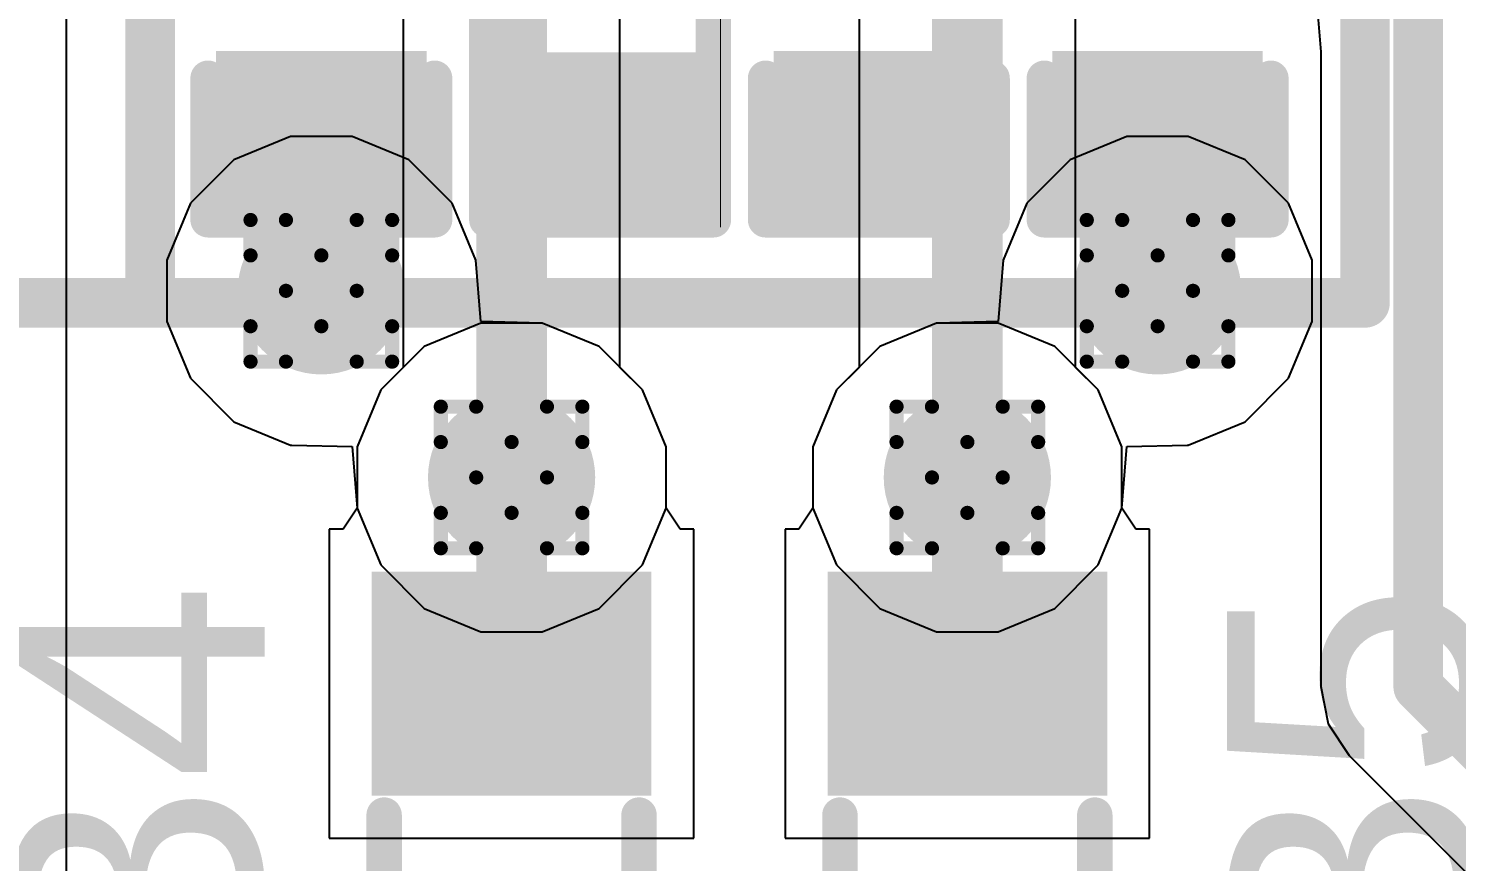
# Model space of a CAD drawing. Header units: inches. Extents: x -11 to 5379, y 0 to 5429.
# Drawn here: x 200.15 to 205.27, y 30.36 to 33.35 of the extents above; entities that cross this region are included whole.
import ezdxf

# ---------------------------------------------------------------- set-up
doc = ezdxf.new("R2010")
doc.units = ezdxf.units.IN
for name, color, linetype in [('Bottom Layer', 5, 'Continuous'), ('Drill Drawing', 1, 'Continuous'), ('GND', 16, 'Continuous'), ('PWR', 76, 'Continuous'), ('Top Layer', 1, 'Continuous'), ('Top Overlay', 2, 'Continuous'), ('Top Paste', 8, 'Continuous'), ('Top Solder', 216, 'Continuous'), ('Via Holes', 16, 'Continuous')]:
    doc.layers.add(name, color=color, linetype=linetype)
doc.styles.add('Arial', font='', dxfattribs={"height": 0.2})
doc.styles.get('Arial').set_extended_font_data('Arial')

# ---------------------------------------------------------------- blocks, each defined once
blk = doc.blocks.new('R___0402_267')
at = {"layer": 'Top Layer'}
for points in [[(-0.6985, -0.3175), (-0.6985, 0.3175), (-0.2413, 0.3175), (-0.2413, -0.3175)], [(0.2413, -0.3175), (0.2413, 0.3175), (0.6985, 0.3175), (0.6985, -0.3175)]]:
    blk.add_hatch(color=1, dxfattribs=at).paths.add_polyline_path(points)
at = {"layer": 'Top Paste'}
for points in [[(-0.6985, -0.3175), (-0.6985, 0.3175), (-0.2413, 0.3175), (-0.2413, -0.3175)], [(0.2413, -0.3175), (0.2413, 0.3175), (0.6985, 0.3175), (0.6985, -0.3175)]]:
    blk.add_hatch(color=8, dxfattribs=at).paths.add_polyline_path(points)
at = {"layer": 'Top Solder'}
for points in [[(-0.7535, -0.3725), (-0.7535, 0.3725), (-0.1863, 0.3725), (-0.1863, -0.3725)], [(0.1863, -0.3725), (0.1863, 0.3725), (0.7535, 0.3725), (0.7535, -0.3725)]]:
    blk.add_hatch(color=216, dxfattribs=at).paths.add_polyline_path(points)
at = {"layer": 'Top Overlay'}
for points in [[(-0.7874, 0.4064, 0.127, 0.127, 0), (0.7874, 0.4064, 0.127, 0.127, 0)], [(-0.7874, 0.4064, 0.127, 0.127, 0), (-0.7874, -0.4064, 0.127, 0.127, 0)], [(0.7874, 0.4064, 0.127, 0.127, 0), (0.7874, -0.4064, 0.127, 0.127, 0)], [(-0.7874, -0.4064, 0.127, 0.127, 0), (0.7874, -0.4064, 0.127, 0.127, 0)], [(-0.8128, -0.4318, 0.00323, 0.00323, 0), (0.8128, -0.4318, 0.00323, 0.00323, 0)]]:
    blk.add_lwpolyline(points, format="xyseb", dxfattribs=at)
for points in [[(-0.8191, 0.4064, 0.0635, 0.0635, 1), (-0.7556, 0.4064, 0.0635, 0.0635, 1)], [(-0.8191, 0.4064, 0.0635, 0.0635, 1), (-0.7556, 0.4064, 0.0635, 0.0635, 1)], [(0.7556, 0.4064, 0.0635, 0.0635, 1), (0.8191, 0.4064, 0.0635, 0.0635, 1)], [(0.7556, 0.4064, 0.0635, 0.0635, 1), (0.8191, 0.4064, 0.0635, 0.0635, 1)], [(-0.8191, -0.4064, 0.0635, 0.0635, 1), (-0.7556, -0.4064, 0.0635, 0.0635, 1)], [(-0.8191, -0.4064, 0.0635, 0.0635, 1), (-0.7556, -0.4064, 0.0635, 0.0635, 1)], [(0.7556, -0.4064, 0.0635, 0.0635, 1), (0.8191, -0.4064, 0.0635, 0.0635, 1)], [(0.7556, -0.4064, 0.0635, 0.0635, 1), (0.8191, -0.4064, 0.0635, 0.0635, 1)], [(-0.8136, -0.4318, 0.00161, 0.00161, 1), (-0.812, -0.4318, 0.00161, 0.00161, 1)], [(0.812, -0.4318, 0.00161, 0.00161, 1), (0.8136, -0.4318, 0.00161, 0.00161, 1)]]:
    blk.add_lwpolyline(points, format="xyseb", close=True, dxfattribs=at)
blk = doc.blocks.new('IND_0603__1608_M_______523')
at = {"layer": 'Top Layer'}
for points in [[(-1, 0.4), (-0.4, 0.4), (-0.4, -0.4), (-1, -0.4)], [(0.4, 0.4), (1, 0.4), (1, -0.4), (0.4, -0.4)]]:
    blk.add_hatch(color=1, dxfattribs=at).paths.add_polyline_path(points)
at = {"layer": 'Top Paste'}
for points in [[(-1, 0.4), (-0.4, 0.4), (-0.4, -0.4), (-1, -0.4)], [(0.4, 0.4), (1, 0.4), (1, -0.4), (0.4, -0.4)]]:
    blk.add_hatch(color=8, dxfattribs=at).paths.add_polyline_path(points)
at = {"layer": 'Top Solder'}
for points in [[(-1.1016, 0.5016), (-0.2984, 0.5016), (-0.2984, -0.5016), (-1.1016, -0.5016)], [(0.2984, 0.5016), (1.1016, 0.5016), (1.1016, -0.5016), (0.2984, -0.5016)]]:
    blk.add_hatch(color=216, dxfattribs=at).paths.add_polyline_path(points)
at = {"layer": 'Top Overlay'}
for points in [[(-0.2032, 0.4572, 0.127, 0.127, 0), (0.2286, 0.4572, 0.127, 0.127, 0)], [(-0.2032, -0.4572, 0.127, 0.127, 0), (0.2286, -0.4572, 0.127, 0.127, 0)]]:
    blk.add_lwpolyline(points, format="xyseb", dxfattribs=at)
for points in [[(-0.2349, 0.4572, 0.0635, 0.0635, 1), (-0.1714, 0.4572, 0.0635, 0.0635, 1)], [(0.1968, 0.4572, 0.0635, 0.0635, 1), (0.2604, 0.4572, 0.0635, 0.0635, 1)], [(-0.2349, -0.4572, 0.0635, 0.0635, 1), (-0.1714, -0.4572, 0.0635, 0.0635, 1)], [(0.1968, -0.4572, 0.0635, 0.0635, 1), (0.2604, -0.4572, 0.0635, 0.0635, 1)]]:
    blk.add_lwpolyline(points, format="xyseb", close=True, dxfattribs=at)
blk = doc.blocks.new('IND_0603__1608_M_______524')
at = {"layer": 'Top Layer'}
for points in [[(-1, 0.4), (-0.4, 0.4), (-0.4, -0.4), (-1, -0.4)], [(0.4, 0.4), (1, 0.4), (1, -0.4), (0.4, -0.4)]]:
    blk.add_hatch(color=1, dxfattribs=at).paths.add_polyline_path(points)
at = {"layer": 'Top Paste'}
for points in [[(-1, 0.4), (-0.4, 0.4), (-0.4, -0.4), (-1, -0.4)], [(0.4, 0.4), (1, 0.4), (1, -0.4), (0.4, -0.4)]]:
    blk.add_hatch(color=8, dxfattribs=at).paths.add_polyline_path(points)
at = {"layer": 'Top Solder'}
for points in [[(-1.1016, 0.5016), (-0.2984, 0.5016), (-0.2984, -0.5016), (-1.1016, -0.5016)], [(0.2984, 0.5016), (1.1016, 0.5016), (1.1016, -0.5016), (0.2984, -0.5016)]]:
    blk.add_hatch(color=216, dxfattribs=at).paths.add_polyline_path(points)
at = {"layer": 'Top Overlay'}
for points in [[(-0.2032, 0.4572, 0.127, 0.127, 0), (0.2286, 0.4572, 0.127, 0.127, 0)], [(-0.2032, -0.4572, 0.127, 0.127, 0), (0.2286, -0.4572, 0.127, 0.127, 0)]]:
    blk.add_lwpolyline(points, format="xyseb", dxfattribs=at)
for points in [[(-0.2349, 0.4572, 0.0635, 0.0635, 1), (-0.1714, 0.4572, 0.0635, 0.0635, 1)], [(0.1968, 0.4572, 0.0635, 0.0635, 1), (0.2604, 0.4572, 0.0635, 0.0635, 1)], [(-0.2349, -0.4572, 0.0635, 0.0635, 1), (-0.1714, -0.4572, 0.0635, 0.0635, 1)], [(0.1968, -0.4572, 0.0635, 0.0635, 1), (0.2604, -0.4572, 0.0635, 0.0635, 1)]]:
    blk.add_lwpolyline(points, format="xyseb", close=True, dxfattribs=at)
blk = doc.blocks.new('____0402_623')
at = {"layer": 'Top Layer'}
for points in [[(-0.6985, -0.3175), (-0.6985, 0.3175), (-0.2413, 0.3175), (-0.2413, -0.3175)], [(0.2413, -0.3175), (0.2413, 0.3175), (0.6985, 0.3175), (0.6985, -0.3175)]]:
    blk.add_hatch(color=1, dxfattribs=at).paths.add_polyline_path(points)
at = {"layer": 'Top Paste'}
for points in [[(-0.6985, -0.3175), (-0.6985, 0.3175), (-0.2413, 0.3175), (-0.2413, -0.3175)], [(0.2413, -0.3175), (0.2413, 0.3175), (0.6985, 0.3175), (0.6985, -0.3175)]]:
    blk.add_hatch(color=8, dxfattribs=at).paths.add_polyline_path(points)
at = {"layer": 'Top Solder'}
for points in [[(-0.7585, -0.3775), (-0.7585, 0.3775), (-0.1813, 0.3775), (-0.1813, -0.3775)], [(0.1813, -0.3775), (0.1813, 0.3775), (0.7585, 0.3775), (0.7585, -0.3775)]]:
    blk.add_hatch(color=216, dxfattribs=at).paths.add_polyline_path(points)
at = {"layer": 'Top Overlay'}
for points in [[(-0.2794, 0.4064, 0.127, 0.127, 0), (-0.7874, 0.4064, 0.127, 0.127, 0)], [(-0.7874, -0.4064, 0.127, 0.127, 0), (-0.7874, 0.4064, 0.127, 0.127, 0)], [(0.7874, 0.4064, 0.127, 0.127, 0), (0.2794, 0.4064, 0.127, 0.127, 0)], [(0.7874, -0.4064, 0.127, 0.127, 0), (0.7874, 0.4064, 0.127, 0.127, 0)], [(-0.2794, -0.4064, 0.127, 0.127, 0), (-0.7874, -0.4064, 0.127, 0.127, 0)], [(0.7874, -0.4064, 0.127, 0.127, 0), (0.2794, -0.4064, 0.127, 0.127, 0)]]:
    blk.add_lwpolyline(points, format="xyseb", dxfattribs=at)
for points in [[(-0.8191, 0.4064, 0.0635, 0.0635, 1), (-0.7556, 0.4064, 0.0635, 0.0635, 1)], [(-0.8191, 0.4064, 0.0635, 0.0635, 1), (-0.7556, 0.4064, 0.0635, 0.0635, 1)], [(-0.3111, 0.4064, 0.0635, 0.0635, 1), (-0.2477, 0.4064, 0.0635, 0.0635, 1)], [(0.2477, 0.4064, 0.0635, 0.0635, 1), (0.3111, 0.4064, 0.0635, 0.0635, 1)], [(0.7556, 0.4064, 0.0635, 0.0635, 1), (0.8191, 0.4064, 0.0635, 0.0635, 1)], [(0.7556, 0.4064, 0.0635, 0.0635, 1), (0.8191, 0.4064, 0.0635, 0.0635, 1)], [(-0.8191, -0.4064, 0.0635, 0.0635, 1), (-0.7556, -0.4064, 0.0635, 0.0635, 1)], [(-0.8191, -0.4064, 0.0635, 0.0635, 1), (-0.7556, -0.4064, 0.0635, 0.0635, 1)], [(-0.3111, -0.4064, 0.0635, 0.0635, 1), (-0.2477, -0.4064, 0.0635, 0.0635, 1)], [(0.2477, -0.4064, 0.0635, 0.0635, 1), (0.3111, -0.4064, 0.0635, 0.0635, 1)], [(0.7556, -0.4064, 0.0635, 0.0635, 1), (0.8191, -0.4064, 0.0635, 0.0635, 1)], [(0.7556, -0.4064, 0.0635, 0.0635, 1), (0.8191, -0.4064, 0.0635, 0.0635, 1)]]:
    blk.add_lwpolyline(points, format="xyseb", close=True, dxfattribs=at)
blk = doc.blocks.new('C___0402_641')
at = {"layer": 'Top Layer'}
for points in [[(-0.6985, -0.3175), (-0.6985, 0.3175), (-0.2413, 0.3175), (-0.2413, -0.3175)], [(0.2413, -0.3175), (0.2413, 0.3175), (0.6985, 0.3175), (0.6985, -0.3175)]]:
    blk.add_hatch(color=1, dxfattribs=at).paths.add_polyline_path(points)
at = {"layer": 'Top Paste'}
for points in [[(-0.6985, -0.3175), (-0.6985, 0.3175), (-0.2413, 0.3175), (-0.2413, -0.3175)], [(0.2413, -0.3175), (0.2413, 0.3175), (0.6985, 0.3175), (0.6985, -0.3175)]]:
    blk.add_hatch(color=8, dxfattribs=at).paths.add_polyline_path(points)
at = {"layer": 'Top Solder'}
for points in [[(-0.7585, -0.3775), (-0.7585, 0.3775), (-0.1813, 0.3775), (-0.1813, -0.3775)], [(0.1813, -0.3775), (0.1813, 0.3775), (0.7585, 0.3775), (0.7585, -0.3775)]]:
    blk.add_hatch(color=216, dxfattribs=at).paths.add_polyline_path(points)
at = {"layer": 'Top Overlay'}
for points in [[(-0.2794, 0.4064, 0.127, 0.127, 0), (-0.7874, 0.4064, 0.127, 0.127, 0)], [(-0.7874, -0.4064, 0.127, 0.127, 0), (-0.7874, 0.4064, 0.127, 0.127, 0)], [(0.7874, 0.4064, 0.127, 0.127, 0), (0.2794, 0.4064, 0.127, 0.127, 0)], [(0.7874, -0.4064, 0.127, 0.127, 0), (0.7874, 0.4064, 0.127, 0.127, 0)], [(-0.2794, -0.4064, 0.127, 0.127, 0), (-0.7874, -0.4064, 0.127, 0.127, 0)], [(0.7874, -0.4064, 0.127, 0.127, 0), (0.2794, -0.4064, 0.127, 0.127, 0)]]:
    blk.add_lwpolyline(points, format="xyseb", dxfattribs=at)
for points in [[(-0.8191, 0.4064, 0.0635, 0.0635, 1), (-0.7556, 0.4064, 0.0635, 0.0635, 1)], [(-0.8191, 0.4064, 0.0635, 0.0635, 1), (-0.7556, 0.4064, 0.0635, 0.0635, 1)], [(-0.3111, 0.4064, 0.0635, 0.0635, 1), (-0.2477, 0.4064, 0.0635, 0.0635, 1)], [(0.2477, 0.4064, 0.0635, 0.0635, 1), (0.3111, 0.4064, 0.0635, 0.0635, 1)], [(0.7556, 0.4064, 0.0635, 0.0635, 1), (0.8191, 0.4064, 0.0635, 0.0635, 1)], [(0.7556, 0.4064, 0.0635, 0.0635, 1), (0.8191, 0.4064, 0.0635, 0.0635, 1)], [(-0.8191, -0.4064, 0.0635, 0.0635, 1), (-0.7556, -0.4064, 0.0635, 0.0635, 1)], [(-0.8191, -0.4064, 0.0635, 0.0635, 1), (-0.7556, -0.4064, 0.0635, 0.0635, 1)], [(-0.3111, -0.4064, 0.0635, 0.0635, 1), (-0.2477, -0.4064, 0.0635, 0.0635, 1)], [(0.2477, -0.4064, 0.0635, 0.0635, 1), (0.3111, -0.4064, 0.0635, 0.0635, 1)], [(0.7556, -0.4064, 0.0635, 0.0635, 1), (0.8191, -0.4064, 0.0635, 0.0635, 1)], [(0.7556, -0.4064, 0.0635, 0.0635, 1), (0.8191, -0.4064, 0.0635, 0.0635, 1)]]:
    blk.add_lwpolyline(points, format="xyseb", close=True, dxfattribs=at)
blk = doc.blocks.new('C___0402_642')
at = {"layer": 'Top Layer'}
for points in [[(-0.6985, -0.3175), (-0.6985, 0.3175), (-0.2413, 0.3175), (-0.2413, -0.3175)], [(0.2413, -0.3175), (0.2413, 0.3175), (0.6985, 0.3175), (0.6985, -0.3175)]]:
    blk.add_hatch(color=1, dxfattribs=at).paths.add_polyline_path(points)
at = {"layer": 'Top Paste'}
for points in [[(-0.6985, -0.3175), (-0.6985, 0.3175), (-0.2413, 0.3175), (-0.2413, -0.3175)], [(0.2413, -0.3175), (0.2413, 0.3175), (0.6985, 0.3175), (0.6985, -0.3175)]]:
    blk.add_hatch(color=8, dxfattribs=at).paths.add_polyline_path(points)
at = {"layer": 'Top Solder'}
for points in [[(-0.7585, -0.3775), (-0.7585, 0.3775), (-0.1813, 0.3775), (-0.1813, -0.3775)], [(0.1813, -0.3775), (0.1813, 0.3775), (0.7585, 0.3775), (0.7585, -0.3775)]]:
    blk.add_hatch(color=216, dxfattribs=at).paths.add_polyline_path(points)
at = {"layer": 'Top Overlay'}
for points in [[(-0.2794, 0.4064, 0.127, 0.127, 0), (-0.7874, 0.4064, 0.127, 0.127, 0)], [(-0.7874, -0.4064, 0.127, 0.127, 0), (-0.7874, 0.4064, 0.127, 0.127, 0)], [(0.7874, 0.4064, 0.127, 0.127, 0), (0.2794, 0.4064, 0.127, 0.127, 0)], [(0.7874, -0.4064, 0.127, 0.127, 0), (0.7874, 0.4064, 0.127, 0.127, 0)], [(-0.2794, -0.4064, 0.127, 0.127, 0), (-0.7874, -0.4064, 0.127, 0.127, 0)], [(0.7874, -0.4064, 0.127, 0.127, 0), (0.2794, -0.4064, 0.127, 0.127, 0)]]:
    blk.add_lwpolyline(points, format="xyseb", dxfattribs=at)
for points in [[(-0.8191, 0.4064, 0.0635, 0.0635, 1), (-0.7556, 0.4064, 0.0635, 0.0635, 1)], [(-0.8191, 0.4064, 0.0635, 0.0635, 1), (-0.7556, 0.4064, 0.0635, 0.0635, 1)], [(-0.3111, 0.4064, 0.0635, 0.0635, 1), (-0.2477, 0.4064, 0.0635, 0.0635, 1)], [(0.2477, 0.4064, 0.0635, 0.0635, 1), (0.3111, 0.4064, 0.0635, 0.0635, 1)], [(0.7556, 0.4064, 0.0635, 0.0635, 1), (0.8191, 0.4064, 0.0635, 0.0635, 1)], [(0.7556, 0.4064, 0.0635, 0.0635, 1), (0.8191, 0.4064, 0.0635, 0.0635, 1)], [(-0.8191, -0.4064, 0.0635, 0.0635, 1), (-0.7556, -0.4064, 0.0635, 0.0635, 1)], [(-0.8191, -0.4064, 0.0635, 0.0635, 1), (-0.7556, -0.4064, 0.0635, 0.0635, 1)], [(-0.3111, -0.4064, 0.0635, 0.0635, 1), (-0.2477, -0.4064, 0.0635, 0.0635, 1)], [(0.2477, -0.4064, 0.0635, 0.0635, 1), (0.3111, -0.4064, 0.0635, 0.0635, 1)], [(0.7556, -0.4064, 0.0635, 0.0635, 1), (0.8191, -0.4064, 0.0635, 0.0635, 1)], [(0.7556, -0.4064, 0.0635, 0.0635, 1), (0.8191, -0.4064, 0.0635, 0.0635, 1)]]:
    blk.add_lwpolyline(points, format="xyseb", close=True, dxfattribs=at)

msp = doc.modelspace()

# ---------------------------------------------------------------- hatches: boundary and pattern name
at = {"layer": 'Bottom Layer'}
h = msp.add_hatch(color=5, dxfattribs=at)
edge = h.paths.add_edge_path()
edge.add_arc((201.2027, 32.4051), 0.3, 0, 360)
h = msp.add_hatch(color=5, dxfattribs=at)
edge = h.paths.add_edge_path()
edge.add_arc((204.2027, 32.4051), 0.3, 0, 360)
h = msp.add_hatch(color=5, dxfattribs=at)
edge = h.paths.add_edge_path()
edge.add_arc((201.8852, 31.7356), 0.3, 0, 360)
h = msp.add_hatch(color=5, dxfattribs=at)
edge = h.paths.add_edge_path()
edge.add_arc((203.5202, 31.7356), 0.3, 0, 360)
at = {"layer": 'GND'}
h = msp.add_hatch(color=16, dxfattribs=at)
edge = h.paths.add_edge_path()
edge.add_arc((201.2027, 32.4051), 0.3, 0, 360)
h = msp.add_hatch(color=16, dxfattribs=at)
edge = h.paths.add_edge_path()
edge.add_arc((204.2027, 32.4051), 0.3, 0, 360)
h = msp.add_hatch(color=16, dxfattribs=at)
edge = h.paths.add_edge_path()
edge.add_arc((201.8852, 31.7356), 0.3, 0, 360)
h = msp.add_hatch(color=16, dxfattribs=at)
edge = h.paths.add_edge_path()
edge.add_arc((203.5202, 31.7356), 0.3, 0, 360)
at = {"layer": 'PWR'}
h = msp.add_hatch(color=76, dxfattribs=at)
edge = h.paths.add_edge_path()
edge.add_arc((201.2027, 32.4051), 0.3, 0, 360)
h = msp.add_hatch(color=76, dxfattribs=at)
edge = h.paths.add_edge_path()
edge.add_arc((204.2027, 32.4051), 0.3, 0, 360)
h = msp.add_hatch(color=76, dxfattribs=at)
edge = h.paths.add_edge_path()
edge.add_arc((201.8852, 31.7356), 0.3, 0, 360)
h = msp.add_hatch(color=76, dxfattribs=at)
edge = h.paths.add_edge_path()
edge.add_arc((203.5202, 31.7356), 0.3, 0, 360)
at = {"layer": 'Top Layer'}
h = msp.add_hatch(color=1, dxfattribs=at)
edge = h.paths.add_edge_path()
edge.add_arc((201.2027, 32.4051), 0.3, 0, 360)
h = msp.add_hatch(color=1, dxfattribs=at)
edge = h.paths.add_edge_path()
edge.add_arc((204.2027, 32.4051), 0.3, 0, 360)
h = msp.add_hatch(color=1, dxfattribs=at)
edge = h.paths.add_edge_path()
edge.add_arc((201.8852, 31.7356), 0.3, 0, 360)
h = msp.add_hatch(color=1, dxfattribs=at)
edge = h.paths.add_edge_path()
edge.add_arc((203.5202, 31.7356), 0.3, 0, 360)
at = {"layer": 'Via Holes'}
h = msp.add_hatch(color=7, dxfattribs=at)
edge = h.paths.add_edge_path()
edge.add_arc((201.2027, 32.4051), 0.15, 0, 360)
h = msp.add_hatch(color=7, dxfattribs=at)
edge = h.paths.add_edge_path()
edge.add_arc((204.2027, 32.4051), 0.15, 0, 360)
h = msp.add_hatch(color=7, dxfattribs=at)
edge = h.paths.add_edge_path()
edge.add_arc((201.8852, 31.7356), 0.15, 0, 360)
h = msp.add_hatch(color=7, dxfattribs=at)
edge = h.paths.add_edge_path()
edge.add_arc((203.5202, 31.7356), 0.15, 0, 360)

# ---------------------------------------------------------------- linework, layer by layer
at = {"layer": 'Bottom Layer'}
for p, q in [((202.2737, 32.1306), (202.2737, 33.9378)), ((201.4967, 33.7769), (201.4967, 32.1306)), ((203.9087, 32.1306), (203.9087, 33.7243)), ((203.1317, 33.6764), (203.1317, 32.1306)), ((201.4967, 32.1306), (201.4156, 32.0494)), ((202.3549, 32.0494), (202.2737, 32.1306)), ((203.1317, 32.1306), (203.0506, 32.0494)), ((203.9899, 32.0494), (203.9087, 32.1306)), ((201.4156, 32.0494), (201.3312, 31.8458)), ((202.4392, 31.8458), (202.3549, 32.0494)), ((203.0506, 32.0494), (202.9662, 31.8458)), ((204.0742, 31.8458), (203.9899, 32.0494)), ((201.3312, 31.8458), (201.3312, 31.6254)), ((202.4392, 31.6254), (202.4392, 31.8458)), ((202.9662, 31.8458), (202.9662, 31.6254)), ((204.0742, 31.6254), (204.0742, 31.8458)), ((201.3312, 31.6254), (201.4156, 31.4218)), ((202.3549, 31.4218), (202.4392, 31.6254)), ((202.9662, 31.6254), (203.0506, 31.4218)), ((203.9899, 31.4218), (204.0742, 31.6254)), ((201.4156, 31.4218), (201.5714, 31.2659)), ((202.199, 31.2659), (202.3549, 31.4218)), ((203.0506, 31.4218), (203.2064, 31.2659)), ((203.834, 31.2659), (203.9899, 31.4218)), ((201.5714, 31.2659), (201.775, 31.1816)), ((201.9954, 31.1816), (202.199, 31.2659)), ((203.2064, 31.2659), (203.41, 31.1816)), ((203.6304, 31.1816), (203.834, 31.2659)), ((201.775, 31.1816), (201.9954, 31.1816)), ((203.41, 31.1816), (203.6304, 31.1816))]:
    msp.add_line(p, q, dxfattribs=at)
for points in [[(201.8852, 31.7356, 0.254, 0.254, 0), (201.8852, 33.9378, 0.254, 0.254, 0)], [(203.5202, 31.7356, 0.254, 0.254, 0), (203.5202, 33.8373, 0.254, 0.254, 0)]]:
    msp.add_lwpolyline(points, format="xyseb", dxfattribs=at)
for points in [[(201.8217, 31.7356, 0.127, 0.127, 1), (201.9487, 31.7356, 0.127, 0.127, 1)], [(203.4567, 31.7356, 0.127, 0.127, 1), (203.5837, 31.7356, 0.127, 0.127, 1)]]:
    msp.add_lwpolyline(points, format="xyseb", close=True, dxfattribs=at)
at = {"layer": 'Drill Drawing'}
for points in [[(200.9487, 32.5321, 0.0508, 0.0508, 0), (200.9487, 32.6591, 0.0508, 0.0508, 0)], [(200.9487, 32.6591, 0.0508, 0.0508, 0), (201.0757, 32.6591, 0.0508, 0.0508, 0)], [(201.0757, 32.6591, 0.0508, 0.0508, 0), (201.2027, 32.5321, 0.0508, 0.0508, 0)], [(201.2027, 32.5321, 0.0508, 0.0508, 0), (201.3297, 32.6591, 0.0508, 0.0508, 0)], [(201.3297, 32.6591, 0.0508, 0.0508, 0), (201.4567, 32.6591, 0.0508, 0.0508, 0)], [(201.4567, 32.5321, 0.0508, 0.0508, 0), (201.4567, 32.6591, 0.0508, 0.0508, 0)], [(203.9487, 32.5321, 0.0508, 0.0508, 0), (203.9487, 32.6591, 0.0508, 0.0508, 0)], [(203.9487, 32.6591, 0.0508, 0.0508, 0), (204.0757, 32.6591, 0.0508, 0.0508, 0)], [(204.0757, 32.6591, 0.0508, 0.0508, 0), (204.2027, 32.5321, 0.0508, 0.0508, 0)], [(204.2027, 32.5321, 0.0508, 0.0508, 0), (204.3297, 32.6591, 0.0508, 0.0508, 0)], [(204.3297, 32.6591, 0.0508, 0.0508, 0), (204.4567, 32.6591, 0.0508, 0.0508, 0)], [(204.4567, 32.5321, 0.0508, 0.0508, 0), (204.4567, 32.6591, 0.0508, 0.0508, 0)], [(200.9487, 32.5321, 0.0508, 0.0508, 0), (201.0757, 32.4051, 0.0508, 0.0508, 0)], [(201.3297, 32.4051, 0.0508, 0.0508, 0), (201.4567, 32.5321, 0.0508, 0.0508, 0)], [(203.9487, 32.5321, 0.0508, 0.0508, 0), (204.0757, 32.4051, 0.0508, 0.0508, 0)], [(204.3297, 32.4051, 0.0508, 0.0508, 0), (204.4567, 32.5321, 0.0508, 0.0508, 0)], [(200.9487, 32.2781, 0.0508, 0.0508, 0), (201.0757, 32.4051, 0.0508, 0.0508, 0)], [(201.3297, 32.4051, 0.0508, 0.0508, 0), (201.4567, 32.2781, 0.0508, 0.0508, 0)], [(203.9487, 32.2781, 0.0508, 0.0508, 0), (204.0757, 32.4051, 0.0508, 0.0508, 0)], [(204.3297, 32.4051, 0.0508, 0.0508, 0), (204.4567, 32.2781, 0.0508, 0.0508, 0)], [(200.9487, 32.1511, 0.0508, 0.0508, 0), (200.9487, 32.2781, 0.0508, 0.0508, 0)], [(201.0757, 32.1511, 0.0508, 0.0508, 0), (201.2027, 32.2781, 0.0508, 0.0508, 0)], [(201.2027, 32.2781, 0.0508, 0.0508, 0), (201.3297, 32.1511, 0.0508, 0.0508, 0)], [(201.4567, 32.1511, 0.0508, 0.0508, 0), (201.4567, 32.2781, 0.0508, 0.0508, 0)], [(203.9487, 32.1511, 0.0508, 0.0508, 0), (203.9487, 32.2781, 0.0508, 0.0508, 0)], [(204.0757, 32.1511, 0.0508, 0.0508, 0), (204.2027, 32.2781, 0.0508, 0.0508, 0)], [(204.2027, 32.2781, 0.0508, 0.0508, 0), (204.3297, 32.1511, 0.0508, 0.0508, 0)], [(204.4567, 32.1511, 0.0508, 0.0508, 0), (204.4567, 32.2781, 0.0508, 0.0508, 0)], [(200.9487, 32.1511, 0.0508, 0.0508, 0), (201.0757, 32.1511, 0.0508, 0.0508, 0)], [(201.3297, 32.1511, 0.0508, 0.0508, 0), (201.4567, 32.1511, 0.0508, 0.0508, 0)], [(203.9487, 32.1511, 0.0508, 0.0508, 0), (204.0757, 32.1511, 0.0508, 0.0508, 0)], [(204.3297, 32.1511, 0.0508, 0.0508, 0), (204.4567, 32.1511, 0.0508, 0.0508, 0)], [(201.6312, 31.8626, 0.0508, 0.0508, 0), (201.6312, 31.9896, 0.0508, 0.0508, 0)], [(201.6312, 31.9896, 0.0508, 0.0508, 0), (201.7582, 31.9896, 0.0508, 0.0508, 0)], [(201.7582, 31.9896, 0.0508, 0.0508, 0), (201.8852, 31.8626, 0.0508, 0.0508, 0)], [(201.8852, 31.8626, 0.0508, 0.0508, 0), (202.0122, 31.9896, 0.0508, 0.0508, 0)], [(202.0122, 31.9896, 0.0508, 0.0508, 0), (202.1392, 31.9896, 0.0508, 0.0508, 0)], [(202.1392, 31.8626, 0.0508, 0.0508, 0), (202.1392, 31.9896, 0.0508, 0.0508, 0)], [(203.2662, 31.8626, 0.0508, 0.0508, 0), (203.2662, 31.9896, 0.0508, 0.0508, 0)], [(203.2662, 31.9896, 0.0508, 0.0508, 0), (203.3932, 31.9896, 0.0508, 0.0508, 0)], [(203.3932, 31.9896, 0.0508, 0.0508, 0), (203.5202, 31.8626, 0.0508, 0.0508, 0)], [(203.5202, 31.8626, 0.0508, 0.0508, 0), (203.6472, 31.9896, 0.0508, 0.0508, 0)], [(203.6472, 31.9896, 0.0508, 0.0508, 0), (203.7742, 31.9896, 0.0508, 0.0508, 0)], [(203.7742, 31.8626, 0.0508, 0.0508, 0), (203.7742, 31.9896, 0.0508, 0.0508, 0)], [(201.6312, 31.8626, 0.0508, 0.0508, 0), (201.7582, 31.7356, 0.0508, 0.0508, 0)], [(202.0122, 31.7356, 0.0508, 0.0508, 0), (202.1392, 31.8626, 0.0508, 0.0508, 0)], [(203.2662, 31.8626, 0.0508, 0.0508, 0), (203.3932, 31.7356, 0.0508, 0.0508, 0)], [(203.6472, 31.7356, 0.0508, 0.0508, 0), (203.7742, 31.8626, 0.0508, 0.0508, 0)], [(201.6312, 31.6086, 0.0508, 0.0508, 0), (201.7582, 31.7356, 0.0508, 0.0508, 0)], [(202.0122, 31.7356, 0.0508, 0.0508, 0), (202.1392, 31.6086, 0.0508, 0.0508, 0)], [(203.2662, 31.6086, 0.0508, 0.0508, 0), (203.3932, 31.7356, 0.0508, 0.0508, 0)], [(203.6472, 31.7356, 0.0508, 0.0508, 0), (203.7742, 31.6086, 0.0508, 0.0508, 0)], [(201.6312, 31.4816, 0.0508, 0.0508, 0), (201.6312, 31.6086, 0.0508, 0.0508, 0)], [(201.7582, 31.4816, 0.0508, 0.0508, 0), (201.8852, 31.6086, 0.0508, 0.0508, 0)], [(201.8852, 31.6086, 0.0508, 0.0508, 0), (202.0122, 31.4816, 0.0508, 0.0508, 0)], [(202.1392, 31.4816, 0.0508, 0.0508, 0), (202.1392, 31.6086, 0.0508, 0.0508, 0)], [(203.2662, 31.4816, 0.0508, 0.0508, 0), (203.2662, 31.6086, 0.0508, 0.0508, 0)], [(203.3932, 31.4816, 0.0508, 0.0508, 0), (203.5202, 31.6086, 0.0508, 0.0508, 0)], [(203.5202, 31.6086, 0.0508, 0.0508, 0), (203.6472, 31.4816, 0.0508, 0.0508, 0)], [(203.7742, 31.4816, 0.0508, 0.0508, 0), (203.7742, 31.6086, 0.0508, 0.0508, 0)], [(201.6312, 31.4816, 0.0508, 0.0508, 0), (201.7582, 31.4816, 0.0508, 0.0508, 0)], [(202.0122, 31.4816, 0.0508, 0.0508, 0), (202.1392, 31.4816, 0.0508, 0.0508, 0)], [(203.2662, 31.4816, 0.0508, 0.0508, 0), (203.3932, 31.4816, 0.0508, 0.0508, 0)], [(203.6472, 31.4816, 0.0508, 0.0508, 0), (203.7742, 31.4816, 0.0508, 0.0508, 0)]]:
    msp.add_lwpolyline(points, format="xyseb", dxfattribs=at)
for points in [[(200.936, 32.6591, 0.0254, 0.0254, 1), (200.9614, 32.6591, 0.0254, 0.0254, 1)], [(200.936, 32.6591, 0.0254, 0.0254, 1), (200.9614, 32.6591, 0.0254, 0.0254, 1)], [(201.063, 32.6591, 0.0254, 0.0254, 1), (201.0884, 32.6591, 0.0254, 0.0254, 1)], [(201.063, 32.6591, 0.0254, 0.0254, 1), (201.0884, 32.6591, 0.0254, 0.0254, 1)], [(201.317, 32.6591, 0.0254, 0.0254, 1), (201.3424, 32.6591, 0.0254, 0.0254, 1)], [(201.317, 32.6591, 0.0254, 0.0254, 1), (201.3424, 32.6591, 0.0254, 0.0254, 1)], [(201.444, 32.6591, 0.0254, 0.0254, 1), (201.4694, 32.6591, 0.0254, 0.0254, 1)], [(201.444, 32.6591, 0.0254, 0.0254, 1), (201.4694, 32.6591, 0.0254, 0.0254, 1)], [(203.936, 32.6591, 0.0254, 0.0254, 1), (203.9614, 32.6591, 0.0254, 0.0254, 1)], [(203.936, 32.6591, 0.0254, 0.0254, 1), (203.9614, 32.6591, 0.0254, 0.0254, 1)], [(204.063, 32.6591, 0.0254, 0.0254, 1), (204.0884, 32.6591, 0.0254, 0.0254, 1)], [(204.063, 32.6591, 0.0254, 0.0254, 1), (204.0884, 32.6591, 0.0254, 0.0254, 1)], [(204.317, 32.6591, 0.0254, 0.0254, 1), (204.3424, 32.6591, 0.0254, 0.0254, 1)], [(204.317, 32.6591, 0.0254, 0.0254, 1), (204.3424, 32.6591, 0.0254, 0.0254, 1)], [(204.444, 32.6591, 0.0254, 0.0254, 1), (204.4694, 32.6591, 0.0254, 0.0254, 1)], [(204.444, 32.6591, 0.0254, 0.0254, 1), (204.4694, 32.6591, 0.0254, 0.0254, 1)], [(200.936, 32.5321, 0.0254, 0.0254, 1), (200.9614, 32.5321, 0.0254, 0.0254, 1)], [(200.936, 32.5321, 0.0254, 0.0254, 1), (200.9614, 32.5321, 0.0254, 0.0254, 1)], [(201.19, 32.5321, 0.0254, 0.0254, 1), (201.2154, 32.5321, 0.0254, 0.0254, 1)], [(201.19, 32.5321, 0.0254, 0.0254, 1), (201.2154, 32.5321, 0.0254, 0.0254, 1)], [(201.444, 32.5321, 0.0254, 0.0254, 1), (201.4694, 32.5321, 0.0254, 0.0254, 1)], [(201.444, 32.5321, 0.0254, 0.0254, 1), (201.4694, 32.5321, 0.0254, 0.0254, 1)], [(203.936, 32.5321, 0.0254, 0.0254, 1), (203.9614, 32.5321, 0.0254, 0.0254, 1)], [(203.936, 32.5321, 0.0254, 0.0254, 1), (203.9614, 32.5321, 0.0254, 0.0254, 1)], [(204.19, 32.5321, 0.0254, 0.0254, 1), (204.2154, 32.5321, 0.0254, 0.0254, 1)], [(204.19, 32.5321, 0.0254, 0.0254, 1), (204.2154, 32.5321, 0.0254, 0.0254, 1)], [(204.444, 32.5321, 0.0254, 0.0254, 1), (204.4694, 32.5321, 0.0254, 0.0254, 1)], [(204.444, 32.5321, 0.0254, 0.0254, 1), (204.4694, 32.5321, 0.0254, 0.0254, 1)], [(201.063, 32.4051, 0.0254, 0.0254, 1), (201.0884, 32.4051, 0.0254, 0.0254, 1)], [(201.063, 32.4051, 0.0254, 0.0254, 1), (201.0884, 32.4051, 0.0254, 0.0254, 1)], [(201.317, 32.4051, 0.0254, 0.0254, 1), (201.3424, 32.4051, 0.0254, 0.0254, 1)], [(201.317, 32.4051, 0.0254, 0.0254, 1), (201.3424, 32.4051, 0.0254, 0.0254, 1)], [(204.063, 32.4051, 0.0254, 0.0254, 1), (204.0884, 32.4051, 0.0254, 0.0254, 1)], [(204.063, 32.4051, 0.0254, 0.0254, 1), (204.0884, 32.4051, 0.0254, 0.0254, 1)], [(204.317, 32.4051, 0.0254, 0.0254, 1), (204.3424, 32.4051, 0.0254, 0.0254, 1)], [(204.317, 32.4051, 0.0254, 0.0254, 1), (204.3424, 32.4051, 0.0254, 0.0254, 1)], [(200.936, 32.2781, 0.0254, 0.0254, 1), (200.9614, 32.2781, 0.0254, 0.0254, 1)], [(200.936, 32.2781, 0.0254, 0.0254, 1), (200.9614, 32.2781, 0.0254, 0.0254, 1)], [(201.19, 32.2781, 0.0254, 0.0254, 1), (201.2154, 32.2781, 0.0254, 0.0254, 1)], [(201.19, 32.2781, 0.0254, 0.0254, 1), (201.2154, 32.2781, 0.0254, 0.0254, 1)], [(201.444, 32.2781, 0.0254, 0.0254, 1), (201.4694, 32.2781, 0.0254, 0.0254, 1)], [(201.444, 32.2781, 0.0254, 0.0254, 1), (201.4694, 32.2781, 0.0254, 0.0254, 1)], [(203.936, 32.2781, 0.0254, 0.0254, 1), (203.9614, 32.2781, 0.0254, 0.0254, 1)], [(203.936, 32.2781, 0.0254, 0.0254, 1), (203.9614, 32.2781, 0.0254, 0.0254, 1)], [(204.19, 32.2781, 0.0254, 0.0254, 1), (204.2154, 32.2781, 0.0254, 0.0254, 1)], [(204.19, 32.2781, 0.0254, 0.0254, 1), (204.2154, 32.2781, 0.0254, 0.0254, 1)], [(204.444, 32.2781, 0.0254, 0.0254, 1), (204.4694, 32.2781, 0.0254, 0.0254, 1)], [(204.444, 32.2781, 0.0254, 0.0254, 1), (204.4694, 32.2781, 0.0254, 0.0254, 1)], [(200.936, 32.1511, 0.0254, 0.0254, 1), (200.9614, 32.1511, 0.0254, 0.0254, 1)], [(200.936, 32.1511, 0.0254, 0.0254, 1), (200.9614, 32.1511, 0.0254, 0.0254, 1)], [(201.063, 32.1511, 0.0254, 0.0254, 1), (201.0884, 32.1511, 0.0254, 0.0254, 1)], [(201.063, 32.1511, 0.0254, 0.0254, 1), (201.0884, 32.1511, 0.0254, 0.0254, 1)], [(201.317, 32.1511, 0.0254, 0.0254, 1), (201.3424, 32.1511, 0.0254, 0.0254, 1)], [(201.317, 32.1511, 0.0254, 0.0254, 1), (201.3424, 32.1511, 0.0254, 0.0254, 1)], [(201.444, 32.1511, 0.0254, 0.0254, 1), (201.4694, 32.1511, 0.0254, 0.0254, 1)], [(201.444, 32.1511, 0.0254, 0.0254, 1), (201.4694, 32.1511, 0.0254, 0.0254, 1)], [(203.936, 32.1511, 0.0254, 0.0254, 1), (203.9614, 32.1511, 0.0254, 0.0254, 1)], [(203.936, 32.1511, 0.0254, 0.0254, 1), (203.9614, 32.1511, 0.0254, 0.0254, 1)], [(204.063, 32.1511, 0.0254, 0.0254, 1), (204.0884, 32.1511, 0.0254, 0.0254, 1)], [(204.063, 32.1511, 0.0254, 0.0254, 1), (204.0884, 32.1511, 0.0254, 0.0254, 1)], [(204.317, 32.1511, 0.0254, 0.0254, 1), (204.3424, 32.1511, 0.0254, 0.0254, 1)], [(204.317, 32.1511, 0.0254, 0.0254, 1), (204.3424, 32.1511, 0.0254, 0.0254, 1)], [(204.444, 32.1511, 0.0254, 0.0254, 1), (204.4694, 32.1511, 0.0254, 0.0254, 1)], [(204.444, 32.1511, 0.0254, 0.0254, 1), (204.4694, 32.1511, 0.0254, 0.0254, 1)], [(201.6185, 31.9896, 0.0254, 0.0254, 1), (201.6439, 31.9896, 0.0254, 0.0254, 1)], [(201.6185, 31.9896, 0.0254, 0.0254, 1), (201.6439, 31.9896, 0.0254, 0.0254, 1)], [(201.7455, 31.9896, 0.0254, 0.0254, 1), (201.7709, 31.9896, 0.0254, 0.0254, 1)], [(201.7455, 31.9896, 0.0254, 0.0254, 1), (201.7709, 31.9896, 0.0254, 0.0254, 1)], [(201.9995, 31.9896, 0.0254, 0.0254, 1), (202.0249, 31.9896, 0.0254, 0.0254, 1)], [(201.9995, 31.9896, 0.0254, 0.0254, 1), (202.0249, 31.9896, 0.0254, 0.0254, 1)], [(202.1265, 31.9896, 0.0254, 0.0254, 1), (202.1519, 31.9896, 0.0254, 0.0254, 1)], [(202.1265, 31.9896, 0.0254, 0.0254, 1), (202.1519, 31.9896, 0.0254, 0.0254, 1)], [(203.2535, 31.9896, 0.0254, 0.0254, 1), (203.2789, 31.9896, 0.0254, 0.0254, 1)], [(203.2535, 31.9896, 0.0254, 0.0254, 1), (203.2789, 31.9896, 0.0254, 0.0254, 1)], [(203.3805, 31.9896, 0.0254, 0.0254, 1), (203.4059, 31.9896, 0.0254, 0.0254, 1)], [(203.3805, 31.9896, 0.0254, 0.0254, 1), (203.4059, 31.9896, 0.0254, 0.0254, 1)], [(203.6345, 31.9896, 0.0254, 0.0254, 1), (203.6599, 31.9896, 0.0254, 0.0254, 1)], [(203.6345, 31.9896, 0.0254, 0.0254, 1), (203.6599, 31.9896, 0.0254, 0.0254, 1)], [(203.7615, 31.9896, 0.0254, 0.0254, 1), (203.7869, 31.9896, 0.0254, 0.0254, 1)], [(203.7615, 31.9896, 0.0254, 0.0254, 1), (203.7869, 31.9896, 0.0254, 0.0254, 1)], [(201.6185, 31.8626, 0.0254, 0.0254, 1), (201.6439, 31.8626, 0.0254, 0.0254, 1)], [(201.6185, 31.8626, 0.0254, 0.0254, 1), (201.6439, 31.8626, 0.0254, 0.0254, 1)], [(201.8725, 31.8626, 0.0254, 0.0254, 1), (201.8979, 31.8626, 0.0254, 0.0254, 1)], [(201.8725, 31.8626, 0.0254, 0.0254, 1), (201.8979, 31.8626, 0.0254, 0.0254, 1)], [(202.1265, 31.8626, 0.0254, 0.0254, 1), (202.1519, 31.8626, 0.0254, 0.0254, 1)], [(202.1265, 31.8626, 0.0254, 0.0254, 1), (202.1519, 31.8626, 0.0254, 0.0254, 1)], [(203.2535, 31.8626, 0.0254, 0.0254, 1), (203.2789, 31.8626, 0.0254, 0.0254, 1)], [(203.2535, 31.8626, 0.0254, 0.0254, 1), (203.2789, 31.8626, 0.0254, 0.0254, 1)], [(203.5075, 31.8626, 0.0254, 0.0254, 1), (203.5329, 31.8626, 0.0254, 0.0254, 1)], [(203.5075, 31.8626, 0.0254, 0.0254, 1), (203.5329, 31.8626, 0.0254, 0.0254, 1)], [(203.7615, 31.8626, 0.0254, 0.0254, 1), (203.7869, 31.8626, 0.0254, 0.0254, 1)], [(203.7615, 31.8626, 0.0254, 0.0254, 1), (203.7869, 31.8626, 0.0254, 0.0254, 1)], [(201.7455, 31.7356, 0.0254, 0.0254, 1), (201.7709, 31.7356, 0.0254, 0.0254, 1)], [(201.7455, 31.7356, 0.0254, 0.0254, 1), (201.7709, 31.7356, 0.0254, 0.0254, 1)], [(201.9995, 31.7356, 0.0254, 0.0254, 1), (202.0249, 31.7356, 0.0254, 0.0254, 1)], [(201.9995, 31.7356, 0.0254, 0.0254, 1), (202.0249, 31.7356, 0.0254, 0.0254, 1)], [(203.3805, 31.7356, 0.0254, 0.0254, 1), (203.4059, 31.7356, 0.0254, 0.0254, 1)], [(203.3805, 31.7356, 0.0254, 0.0254, 1), (203.4059, 31.7356, 0.0254, 0.0254, 1)], [(203.6345, 31.7356, 0.0254, 0.0254, 1), (203.6599, 31.7356, 0.0254, 0.0254, 1)], [(203.6345, 31.7356, 0.0254, 0.0254, 1), (203.6599, 31.7356, 0.0254, 0.0254, 1)], [(201.6185, 31.6086, 0.0254, 0.0254, 1), (201.6439, 31.6086, 0.0254, 0.0254, 1)], [(201.6185, 31.6086, 0.0254, 0.0254, 1), (201.6439, 31.6086, 0.0254, 0.0254, 1)], [(201.8725, 31.6086, 0.0254, 0.0254, 1), (201.8979, 31.6086, 0.0254, 0.0254, 1)], [(201.8725, 31.6086, 0.0254, 0.0254, 1), (201.8979, 31.6086, 0.0254, 0.0254, 1)], [(202.1265, 31.6086, 0.0254, 0.0254, 1), (202.1519, 31.6086, 0.0254, 0.0254, 1)], [(202.1265, 31.6086, 0.0254, 0.0254, 1), (202.1519, 31.6086, 0.0254, 0.0254, 1)], [(203.2535, 31.6086, 0.0254, 0.0254, 1), (203.2789, 31.6086, 0.0254, 0.0254, 1)], [(203.2535, 31.6086, 0.0254, 0.0254, 1), (203.2789, 31.6086, 0.0254, 0.0254, 1)], [(203.5075, 31.6086, 0.0254, 0.0254, 1), (203.5329, 31.6086, 0.0254, 0.0254, 1)], [(203.5075, 31.6086, 0.0254, 0.0254, 1), (203.5329, 31.6086, 0.0254, 0.0254, 1)], [(203.7615, 31.6086, 0.0254, 0.0254, 1), (203.7869, 31.6086, 0.0254, 0.0254, 1)], [(203.7615, 31.6086, 0.0254, 0.0254, 1), (203.7869, 31.6086, 0.0254, 0.0254, 1)], [(201.6185, 31.4816, 0.0254, 0.0254, 1), (201.6439, 31.4816, 0.0254, 0.0254, 1)], [(201.6185, 31.4816, 0.0254, 0.0254, 1), (201.6439, 31.4816, 0.0254, 0.0254, 1)], [(201.7455, 31.4816, 0.0254, 0.0254, 1), (201.7709, 31.4816, 0.0254, 0.0254, 1)], [(201.7455, 31.4816, 0.0254, 0.0254, 1), (201.7709, 31.4816, 0.0254, 0.0254, 1)], [(201.9995, 31.4816, 0.0254, 0.0254, 1), (202.0249, 31.4816, 0.0254, 0.0254, 1)], [(201.9995, 31.4816, 0.0254, 0.0254, 1), (202.0249, 31.4816, 0.0254, 0.0254, 1)], [(202.1265, 31.4816, 0.0254, 0.0254, 1), (202.1519, 31.4816, 0.0254, 0.0254, 1)], [(202.1265, 31.4816, 0.0254, 0.0254, 1), (202.1519, 31.4816, 0.0254, 0.0254, 1)], [(203.2535, 31.4816, 0.0254, 0.0254, 1), (203.2789, 31.4816, 0.0254, 0.0254, 1)], [(203.2535, 31.4816, 0.0254, 0.0254, 1), (203.2789, 31.4816, 0.0254, 0.0254, 1)], [(203.3805, 31.4816, 0.0254, 0.0254, 1), (203.4059, 31.4816, 0.0254, 0.0254, 1)], [(203.3805, 31.4816, 0.0254, 0.0254, 1), (203.4059, 31.4816, 0.0254, 0.0254, 1)], [(203.6345, 31.4816, 0.0254, 0.0254, 1), (203.6599, 31.4816, 0.0254, 0.0254, 1)], [(203.6345, 31.4816, 0.0254, 0.0254, 1), (203.6599, 31.4816, 0.0254, 0.0254, 1)], [(203.7615, 31.4816, 0.0254, 0.0254, 1), (203.7869, 31.4816, 0.0254, 0.0254, 1)], [(203.7615, 31.4816, 0.0254, 0.0254, 1), (203.7869, 31.4816, 0.0254, 0.0254, 1)]]:
    msp.add_lwpolyline(points, format="xyseb", close=True, dxfattribs=at)
at = {"layer": 'GND'}
for p, q in [((201.775, 32.2896), (201.5714, 32.2053)), ((201.9954, 32.2896), (201.775, 32.2896)), ((202.199, 32.2053), (201.9954, 32.2896)), ((203.41, 32.2896), (203.2064, 32.2053)), ((203.6304, 32.2896), (203.41, 32.2896)), ((203.834, 32.2053), (203.6304, 32.2896)), ((201.5714, 32.2053), (201.4156, 32.0494)), ((202.3549, 32.0494), (202.199, 32.2053)), ((203.2064, 32.2053), (203.0506, 32.0494)), ((203.9899, 32.0494), (203.834, 32.2053)), ((201.4156, 32.0494), (201.3312, 31.8458)), ((202.4392, 31.8458), (202.3549, 32.0494)), ((203.0506, 32.0494), (202.9662, 31.8458)), ((204.0742, 31.8458), (203.9899, 32.0494)), ((201.3312, 31.8458), (201.3312, 31.6254)), ((202.4392, 31.6254), (202.4392, 31.8458)), ((202.9662, 31.8458), (202.9662, 31.6254)), ((204.0742, 31.6254), (204.0742, 31.8458)), ((201.3312, 31.6254), (201.4156, 31.4218)), ((202.3549, 31.4218), (202.4392, 31.6254)), ((202.9662, 31.6254), (203.0506, 31.4218)), ((203.9899, 31.4218), (204.0742, 31.6254)), ((201.4156, 31.4218), (201.5714, 31.2659)), ((202.199, 31.2659), (202.3549, 31.4218)), ((203.0506, 31.4218), (203.2064, 31.2659)), ((203.834, 31.2659), (203.9899, 31.4218)), ((201.5714, 31.2659), (201.775, 31.1816)), ((201.9954, 31.1816), (202.199, 31.2659)), ((203.2064, 31.2659), (203.41, 31.1816)), ((203.6304, 31.1816), (203.834, 31.2659)), ((201.775, 31.1816), (201.9954, 31.1816)), ((203.41, 31.1816), (203.6304, 31.1816))]:
    msp.add_line(p, q, dxfattribs=at)
at = {"layer": 'PWR'}
for p, q in [((201.0925, 32.9591), (200.8889, 32.8748)), ((201.3129, 32.9591), (201.0925, 32.9591)), ((201.5165, 32.8748), (201.3129, 32.9591)), ((204.0925, 32.9591), (203.8889, 32.8748)), ((204.3129, 32.9591), (204.0925, 32.9591)), ((204.5165, 32.8748), (204.3129, 32.9591)), ((200.8889, 32.8748), (200.7331, 32.719)), ((201.6724, 32.719), (201.5165, 32.8748)), ((203.8889, 32.8748), (203.7331, 32.719)), ((204.6724, 32.719), (204.5165, 32.8748)), ((200.7331, 32.719), (200.6487, 32.5153)), ((201.7567, 32.5153), (201.6724, 32.719)), ((203.7331, 32.719), (203.6487, 32.5153)), ((204.7567, 32.5153), (204.6724, 32.719)), ((200.6487, 32.5153), (200.6487, 32.2949)), ((201.7746, 32.2945), (201.7567, 32.5153)), ((203.6487, 32.5153), (203.6308, 32.2945)), ((204.7567, 32.2949), (204.7567, 32.5153)), ((200.6487, 32.2949), (200.7331, 32.0913)), ((201.9914, 32.2896), (201.7746, 32.2945)), ((201.9954, 32.2896), (201.9914, 32.2896)), ((202.199, 32.2053), (201.9954, 32.2896)), ((203.41, 32.2896), (203.2064, 32.2053)), ((203.414, 32.2896), (203.41, 32.2896)), ((203.6308, 32.2945), (203.414, 32.2896)), ((204.6724, 32.0913), (204.7567, 32.2949)), ((202.3549, 32.0494), (202.199, 32.2053)), ((203.2064, 32.2053), (203.0506, 32.0494)), ((200.7331, 32.0913), (200.8889, 31.9355)), ((204.5165, 31.9355), (204.6724, 32.0913)), ((202.4392, 31.8458), (202.3549, 32.0494)), ((203.0506, 32.0494), (202.9662, 31.8458)), ((200.8889, 31.9355), (201.0925, 31.8511)), ((204.3129, 31.8511), (204.5165, 31.9355)), ((201.0925, 31.8511), (201.0965, 31.8511)), ((201.0965, 31.8511), (201.3133, 31.8462)), ((201.3133, 31.8462), (201.3312, 31.6254)), ((202.4392, 31.6254), (202.4392, 31.8458)), ((202.9662, 31.8458), (202.9662, 31.6254)), ((204.0742, 31.6254), (204.0921, 31.8462)), ((204.0921, 31.8462), (204.3089, 31.8511)), ((204.3089, 31.8511), (204.3129, 31.8511)), ((201.3312, 31.6254), (201.4156, 31.4218)), ((202.3549, 31.4218), (202.4392, 31.6254)), ((202.9662, 31.6254), (203.0506, 31.4218)), ((203.9899, 31.4218), (204.0742, 31.6254)), ((201.4156, 31.4218), (201.5714, 31.2659)), ((202.199, 31.2659), (202.3549, 31.4218)), ((203.0506, 31.4218), (203.2064, 31.2659)), ((203.834, 31.2659), (203.9899, 31.4218)), ((201.5714, 31.2659), (201.775, 31.1816)), ((201.9954, 31.1816), (202.199, 31.2659)), ((203.2064, 31.2659), (203.41, 31.1816)), ((203.6304, 31.1816), (203.834, 31.2659)), ((201.775, 31.1816), (201.9954, 31.1816)), ((203.41, 31.1816), (203.6304, 31.1816))]:
    msp.add_line(p, q, dxfattribs=at)
at = {"layer": 'Top Layer'}
for p, q in [((200.2886, 30.236), (200.2886, 33.7817)), ((204.7742, 33.4344), (204.7879, 33.2622)), ((204.7879, 33.2622), (204.7879, 30.9854)), ((201.775, 32.2896), (201.5714, 32.2053)), ((201.9954, 32.2896), (201.775, 32.2896)), ((202.199, 32.2053), (201.9954, 32.2896)), ((203.41, 32.2896), (203.2064, 32.2053)), ((203.6304, 32.2896), (203.41, 32.2896)), ((203.834, 32.2053), (203.6304, 32.2896)), ((201.5714, 32.2053), (201.4156, 32.0494)), ((202.3549, 32.0494), (202.199, 32.2053)), ((203.2064, 32.2053), (203.0506, 32.0494)), ((203.9899, 32.0494), (203.834, 32.2053)), ((201.4156, 32.0494), (201.3312, 31.8458)), ((202.4392, 31.8458), (202.3549, 32.0494)), ((203.0506, 32.0494), (202.9662, 31.8458)), ((204.0742, 31.8458), (203.9899, 32.0494)), ((201.3312, 31.8458), (201.3312, 31.6254)), ((202.4392, 31.6254), (202.4392, 31.8458)), ((202.9662, 31.8458), (202.9662, 31.6254)), ((204.0742, 31.6254), (204.0742, 31.8458)), ((201.3312, 31.6254), (201.2808, 31.55)), ((202.4896, 31.55), (202.4392, 31.6254)), ((202.9662, 31.6254), (202.9158, 31.55)), ((204.1246, 31.55), (204.0742, 31.6254)), ((201.2808, 31.55), (201.2312, 31.55)), ((201.2312, 31.55), (201.2312, 30.442)), ((202.5392, 31.55), (202.4896, 31.55)), ((202.5392, 30.442), (202.5392, 31.55)), ((202.9158, 31.55), (202.8662, 31.55)), ((202.8662, 31.55), (202.8662, 30.442)), ((204.1742, 31.55), (204.1246, 31.55)), ((204.1742, 30.442), (204.1742, 31.55)), ((204.7879, 30.9854), (204.8145, 30.8516)), ((204.8145, 30.8516), (204.8903, 30.7382)), ((204.8903, 30.7382), (205.8236, 29.8049)), ((201.2312, 30.442), (202.5392, 30.442)), ((202.8662, 30.442), (204.1742, 30.442))]:
    msp.add_line(p, q, dxfattribs=at)
for points in [[(205.1375, 30.9854, 0.1778, 0.1778, 0), (205.1375, 34.3184, 0.1778, 0.1778, 0)], [(201.8852, 30.996, 0.254, 0.254, 0), (201.8852, 31.7356, 0.254, 0.254, 0)], [(203.5202, 30.996, 0.254, 0.254, 0), (203.5202, 31.7356, 0.254, 0.254, 0)], [(205.1375, 30.9854, 0.1778, 0.1778, 0), (206.0708, 30.0521, 0.1778, 0.1778, 0)]]:
    msp.add_lwpolyline(points, format="xyseb", dxfattribs=at)
for points in [[(201.8217, 31.7356, 0.127, 0.127, 1), (201.9487, 31.7356, 0.127, 0.127, 1)], [(203.4567, 31.7356, 0.127, 0.127, 1), (203.5837, 31.7356, 0.127, 0.127, 1)], [(201.8217, 30.996, 0.127, 0.127, 1), (201.9487, 30.996, 0.127, 0.127, 1)], [(203.4567, 30.996, 0.127, 0.127, 1), (203.5837, 30.996, 0.127, 0.127, 1)], [(205.0931, 30.9854, 0.0889, 0.0889, 1), (205.182, 30.9854, 0.0889, 0.0889, 1)], [(205.0931, 30.9854, 0.0889, 0.0889, 1), (205.182, 30.9854, 0.0889, 0.0889, 1)]]:
    msp.add_lwpolyline(points, format="xyseb", close=True, dxfattribs=at)
at = {"layer": 'Top Overlay'}
for points in [[(200.5886, 32.3618, 0.1778, 0.1778, 0), (200.5886, 34.4866, 0.1778, 0.1778, 0)], [(204.9467, 32.3618, 0.1778, 0.1778, 0), (204.9467, 34.4866, 0.1778, 0.1778, 0)], [(198.6836, 32.3618, 0.1778, 0.1778, 0), (200.5886, 32.3618, 0.1778, 0.1778, 0)], [(200.5886, 32.3618, 0.1778, 0.1778, 0), (204.9467, 32.3618, 0.1778, 0.1778, 0)]]:
    msp.add_lwpolyline(points, format="xyseb", dxfattribs=at)
for points in [[(200.5441, 32.3618, 0.0889, 0.0889, 1), (200.633, 32.3618, 0.0889, 0.0889, 1)], [(200.5441, 32.3618, 0.0889, 0.0889, 1), (200.633, 32.3618, 0.0889, 0.0889, 1)], [(200.5441, 32.3618, 0.0889, 0.0889, 1), (200.633, 32.3618, 0.0889, 0.0889, 1)], [(204.9023, 32.3618, 0.0889, 0.0889, 1), (204.9912, 32.3618, 0.0889, 0.0889, 1)], [(204.9023, 32.3618, 0.0889, 0.0889, 1), (204.9912, 32.3618, 0.0889, 0.0889, 1)]]:
    msp.add_lwpolyline(points, format="xyseb", close=True, dxfattribs=at)

# ---------------------------------------------------------------- block references
for name, p, rotation in [('C___0402_642', (201.2027, 33.4471), 270), ('R___0402_267', (202.2027, 33.4471), 90), ('____0402_623', (203.2027, 33.4471), 270), ('C___0402_641', (204.2027, 33.4471), 270), ('IND_0603__1608_M_______524', (201.8852, 30.296), 90), ('IND_0603__1608_M_______523', (203.5202, 30.296), 90)]:
    msp.add_blockref(name, p, dxfattribs=dict(rotation=rotation))

# ---------------------------------------------------------------- texts
at = {"layer": 'Top Overlay', "style": 'Arial'}
for s, p in [('FB4', (200.9999, 29.0172)), ('FB5', (205.3665, 29.0172))]:
    msp.add_text(s, height=0.9144, rotation=90, dxfattribs=at).set_placement(p)

doc.saveas('drawing.dxf')
